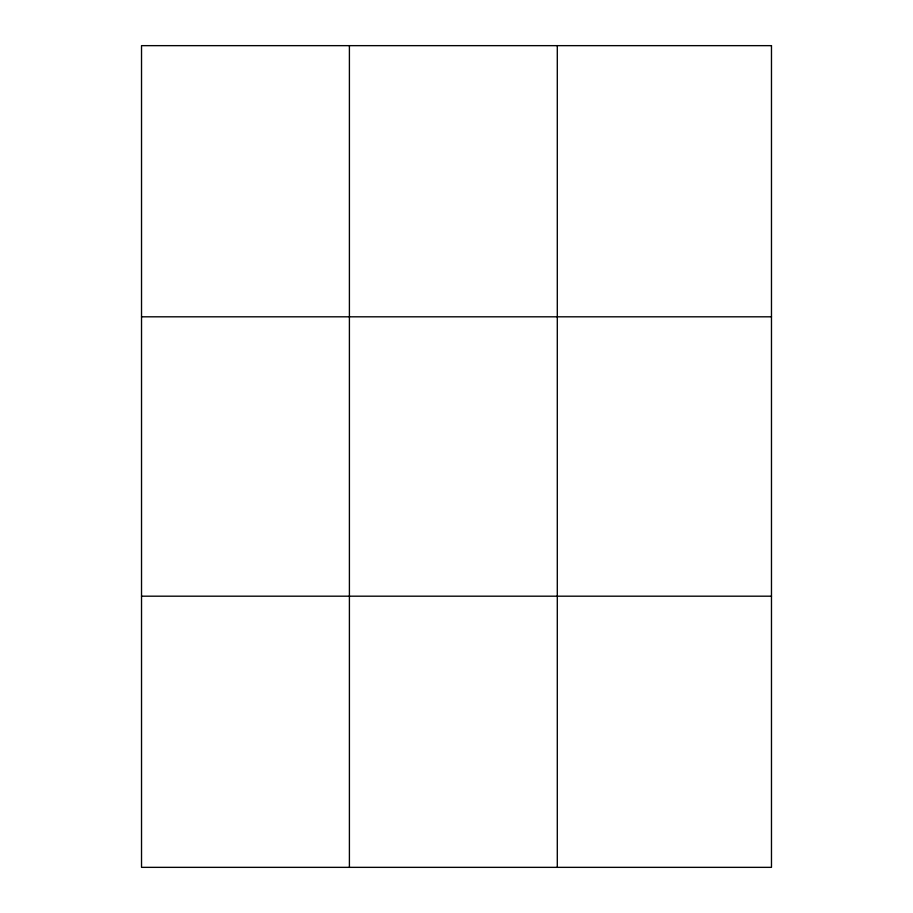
<?xml version="1.0" encoding="UTF-8"?>
<svg xmlns="http://www.w3.org/2000/svg" width="913" height="913" viewBox="0 0 913 913"><rect width="100%" height="100%" fill="white"/><g stroke="black" fill="none" stroke-linecap="round" stroke-linejoin="round"><path stroke-width="1.37" d="M349.405 45.65L349.405 867.35M557.295 45.65L557.295 867.35M141.526 316.811L771.474 316.811M141.526 596.189L771.474 596.189M771.474 45.65L771.474 867.35L141.526 867.35L141.526 45.65L771.474 45.65"/></g></svg>
